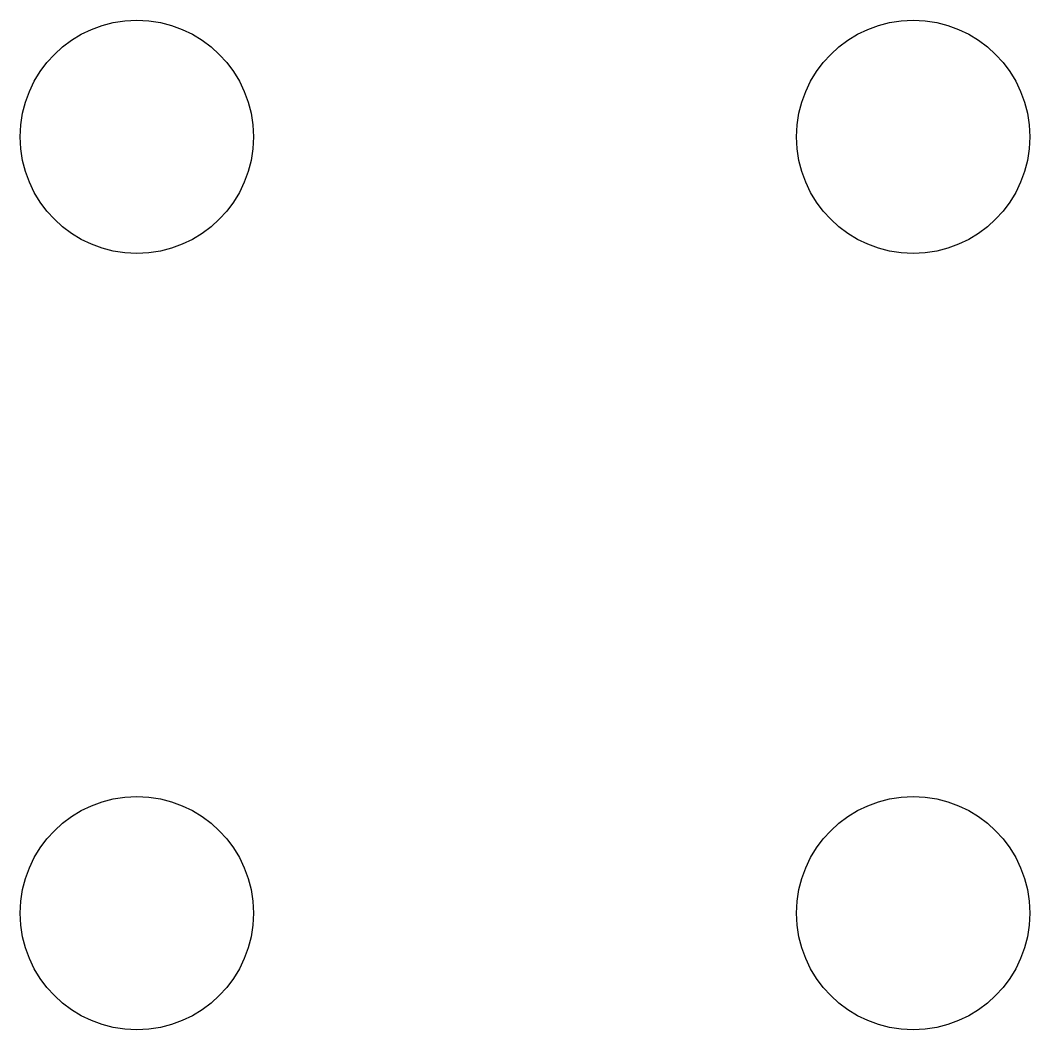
# Model space of a CAD drawing. Header units: millimetres. Extents: x 67.7 to 82.5, y -7.4 to 7.4.
import ezdxf

# ---------------------------------------------------------------- set-up
doc = ezdxf.new("R2010")
doc.units = ezdxf.units.MM

msp = doc.modelspace()

# ---------------------------------------------------------------- linework, layer by layer
at = {"layer": 'MOTORBOHRUNGEN_PCD16'}
for centre in [(69.443, 5.657), (80.757, 5.657), (69.443, -5.657), (80.757, -5.657)]:
    msp.add_circle(centre, 1.7, dxfattribs=at)

doc.saveas('drawing.dxf')
